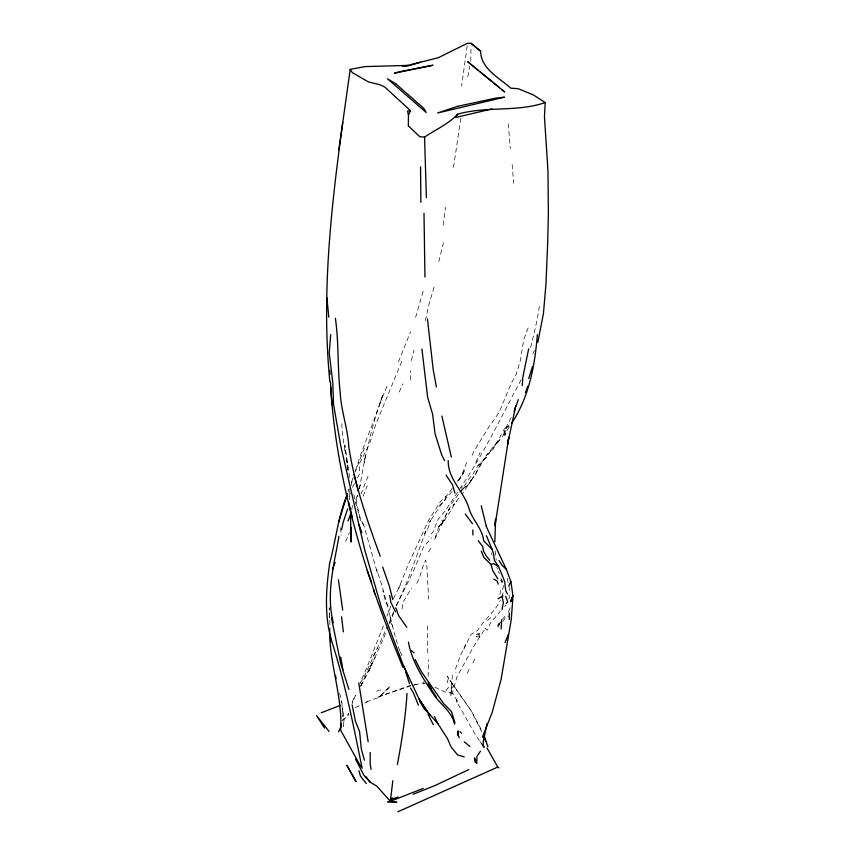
<?xml version="1.0" encoding="UTF-8"?>
<svg xmlns="http://www.w3.org/2000/svg" width="865" height="865" viewBox="0 0 865 865"><rect width="100%" height="100%" fill="white"/><g stroke="black" fill="none" stroke-linecap="round" stroke-linejoin="round"><path stroke-width="0.65" stroke-dasharray="4.33 3.24" d="M410.432 380.059L410.583 370.707M470.787 61.134L471.025 45.877M452.114 679.317L452.373 673.489M428.132 676.549L428.445 659.627M451.671 684.042L450.903 695.298L451.908 683.307L447.129 676.041L471.436 711.16L482.173 731.293M508.88 425.656L504.641 428.413L505.322 429.137L505.268 436.609L504.133 434.89L504.468 430.694L511.356 417.179M499.429 622.778L497.97 624.562L497.624 628.455L499.721 622.973M501.722 580.491L501.559 582.34L500.846 578.426L501.808 579.572M343.037 711.657L344.151 718.534L343.394 726.697L343.394 723.724M467.187 45.856L461.618 86.024M539.327 306.242C537.273 320.937 533.748 335.177 530.083 349.514M340.54 527.866L341.134 535.608M443.183 225.203L445.551 207.243M460.872 118.159L453.065 170.221M342.497 720.426L347.903 715.777L348.217 713.398M402.063 608.863L402.982 602.278L411.589 587.995M499.938 594.623L500.867 588.643M359.353 488.822L365.549 455.174L364.133 462.31L370.523 435.095L376.275 413.946L383.033 394.062C375.313 420.239 362.997 444.675 355.515 470.884M467.781 76.812L469.782 66.356M425.364 320.688L428.845 304.934L434.317 286.261M355.742 504.079L357.807 495.18M347.903 715.777L348.465 713.268M351.655 509.496L352.606 505.603M438.858 261.544L443.756 241.357M447.248 682.723L448.719 676.841M411.351 360.521L414 350.26M438.933 526.288L434.414 540.084L443.204 521.627L438.933 526.288L442.123 524.082L446.329 513.951L449.616 508.523L441.799 523.174L438.933 526.288C448.589 517.767 452.276 505.225 460.699 495.775M415.632 317.336L423.439 290.326M359.256 488.833L360.294 485.016M383.465 625.914C375.648 644.857 368.566 664.536 359.959 683.296M350.92 485.806L353.104 477.794M456.936 702.531L456.698 699.731L456.936 702.531C465.835 716.285 472.204 731.498 482.227 744.549M503.765 585.464L502.435 589.898L503.192 592.33L502.381 594.677M451.919 491.709C443.139 500.803 436.425 511.507 429.57 522.222L430.575 520.125L427.364 530.148L426.077 530.905C416.087 556.282 408.031 582.642 395.543 607.003M390.742 606.343L386.914 616.183M349.146 496.596L350.26 493.082M368.717 671.564L371.993 663.347L360.002 687.297L368.717 671.564L386.266 632.001M508.761 599.023L509.399 597.153L508.739 593.574M355.861 499.786L357.883 493.926M348.336 491.266L349.179 488.833M351.298 482.735L352.985 477.869M345.611 541.512L349.449 532.548M434.781 687.21L444.524 691.795L450.827 692.973L453.476 685.383M379.432 404.258L386.958 386.439M389.455 623.751L393.813 613.036M401.738 361.505L375.907 423.937L369.723 443.561L359.613 463.326L359.462 473.847L356.607 479.805M368.058 476.183L360.986 494.023M361.008 685.999L362.197 682.701M528.158 327.943L523.682 339.718L520.481 360.056L515.994 375.01L511.626 382.654L498.997 412.519L486.909 430.067L474.215 450.762L471.425 456.72M364.381 448.135L355.223 471.987M398.419 361.851L410.594 331.695M363.138 496.218L367.203 485.806M500.5 622L499.289 625.017L497.97 624.562M393.661 611.631L389.174 622.887M396.581 605.284L413.848 570.24L423.515 546.929L431.527 537.792M360.175 683.274L364.327 676.452L387.142 627.103M463.802 649.172L470.863 634.64L477.718 630.326C483.859 619.589 494.975 611.988 500.273 600.375M532.894 353.915L534.375 350.422M508.479 611.717L510.566 606.862M399.241 391.996L402.82 383.8M475.804 462.375L480.118 452.503M466.7 462.44L462.278 473.815L456.958 483.081M448.481 510.761L451.681 503.517L458.407 494.304M393.413 598.677L400.279 584.881L398.819 587.984L408.55 563.872L428.629 520.254L440.35 501.678L448.254 494.11L452.233 488.217M458.774 480.605L465.694 468.506M459.877 492.499L470.506 476.756L472.831 474.561L477.588 465.986L481.719 462.191L486.281 455.444L493.255 449.195L504.641 428.413M467.241 673.262L469.133 669.261M480.583 464.137L474.788 475.988L470.128 481.491C477.102 472.863 480.972 462.191 488.639 453.952C495.353 443.875 504.046 435.679 510.339 425.245M465.911 644.133L460.202 655.994L455.336 669.391L456.028 672.483M352.033 702.207L355.461 695.179L352.174 703.786M472.906 662.85L474.842 658.925M373.334 655.929L377.41 648.015M416.811 583.378L419.201 578.739L422.455 567.613L425.634 560.098L426.802 564.802L428.651 599.088M370.252 666.796L375.237 657.238M521.163 379.789C501.495 416.216 483.805 453.93 460.223 488.044M352.358 487.319L354.78 483.027M504.728 606.646L505.874 604.7M426.077 530.905L424.477 533.597L427.364 530.148M468.679 484.497L462.818 488.887L468.679 484.497L472.322 478.518L462.461 493.818M428.543 551.913L432.316 545.869M464.202 471.814L460.158 478.259L456.288 482.335M457.315 701.191L452.492 692.487L457.034 676.603L474.853 644.457L483.74 630.812L485.773 630.066L485.038 628.498L487.384 630.217L490.563 622.735L500.316 611.263M457.574 492.272L445.626 510.328L437.809 519.822L432.911 532.148L428.835 536.354M461.413 491.288L464.678 486.79M502.846 621.33L506.382 616.464L508.761 616.161M497.494 441.712L486.281 455.444M445.907 690.605L450.2 685.253M454.568 503.754L452.946 505.603L456.536 501.538M502.489 619.167L504.868 616.442M496.553 443.734L501.44 438.36M487.482 620.551L492.163 616.377M460.883 488.498L462.58 486.692M342.454 720.318L344.151 718.534M486.725 457.153L477.588 465.986M381.314 695.017L390.396 686.107L378.848 697.428L363.927 702.802M439.269 505.517L445.043 500.262L446.243 495.613L447.097 496.38M509.117 425.894L505.322 429.137L504.133 434.89M378.848 697.428L381.757 695.601L410.637 685.35M414.389 684.918L422.812 682.972L423.807 683.826L426.24 682.485M364.771 703.104L367.809 701.634M355.245 707.624L362.759 704.078M378.059 696.887L411.059 685.826M376.491 691.135L380.795 689.859M412.194 685.513L416.735 684.28M441.853 520.265L444.924 520.179M479.924 636.759L476.128 636.781L479.059 635.115L479.437 633.223L477.75 633.483L479.924 636.759L478.961 635.029L474.755 634.164M450.827 692.973L452.73 693.871M500.651 580.21L502.381 582.286M480.118 741.683L481.481 743.532M399.727 650.794C390.537 624.227 386.644 596.255 376.545 569.689L377.497 573.419L363.797 525.142L360.521 520.503L353.558 493.634M451.908 683.307L471.436 711.16L482.389 733.152M392.926 626.195L390.785 622.865L389.715 613.09M500.846 578.426L503.019 582.372M363.797 525.142L360.24 518.048L357.353 506.306M498.208 571.214L499.44 573.765M388.093 606.17L385.13 599.888L382.838 590.611M400.214 651.875L402.603 657.303M496.748 567.029L497.483 569.127M339.621 693.406L341.686 700.931L342.929 716.696L341.686 700.931M508.133 582.448L506.49 575.463M491.417 552.757L492.066 555.233M349.72 477.523L344.811 444.956L347.752 469.306M344.778 450.633L342.097 430.781L341.805 422.693M347.914 470.592L346.8 460.494L347.644 469.5M495.18 550.843L496.175 560.142M508.231 123.749L510.339 148.607M512.177 164.588L513.659 183.294M509.107 586.102L509.453 590.687M349.006 489.082L349.633 499.656M329.965 624.725L329.262 607.749L329.327 617.88M423.774 681.609L423.807 683.826M427.57 625.903L427.721 653.399M504.468 430.694L503.895 433.527L505.268 436.609L504.468 430.694"/><path stroke-width="1.3" d="M408.442 115.013L410.486 110.644L407.523 111.088L408.442 115.013L408.345 125.858L419.752 136.702L424.574 137.081C435.949 129.404 448.265 124.214 457.596 114.202C486.227 105.941 517.108 112.309 545.177 102.567L544.463 116.851L547.967 170.978L548.388 213.385L547.675 242.914L545.977 283.958L543.436 313.562L537.835 342.259M351.136 527.434L350.963 542.031L350.574 515.508M350.995 527.618L350.941 530.299L351.244 527.812M407.004 693.416C405.577 717.269 401.771 741.11 397.359 764.66M512.75 596.007L510.577 601.845L512.988 596.061L511.291 619.286L501.095 679.393L492.196 712.382L482.421 737.142M494.845 541.814L495.58 519.324M501.17 628.942L501.624 619.708M522.255 385.498L522.774 377.605L528.666 348.854M495.494 519.216L495.05 525.574L508.782 437.355L507.496 444.34L515.832 405.717L514.102 411.664M330.679 334.647L329.23 352.888L332.82 383.152L333.555 404.561L340.778 445.951L364.803 550.151L381.335 607.208L403.566 665.942L419.082 698.974L427.688 712.068L437.841 723.648L447.464 738.569L451.13 747.046L457.607 754.929L464.224 756.875M338.95 536.289C334.095 564.748 325.889 593.66 333.285 622.67M545.177 102.567L533.37 94.923L518.092 88.663L510.75 88.176C499.224 77.731 480.962 68.973 480.583 51.143L471.057 43.337L467.5 43.25L438.317 57.728L407.556 65.416L364.781 66.616L350.206 69.405C335.761 172.654 319.553 277.232 329.868 381.703M537.338 334.679C534.981 365.473 529.034 397.154 511.626 423.277M341.297 723.583L340.832 727.162L338.539 731.866M486.13 526.223L506.36 569.397L510.88 581.583L512.988 596.061M338.81 149.764L342.745 122.43M392.829 780.695L390.342 801.314L387.704 801.866L396.927 802.32L390.342 801.314L376.826 786.166L370.047 782.057L363.895 775.213L355.558 759.156M502.046 609.641L503.365 602.602L502.003 596.472L502.911 595.888L498.035 598.721M338.723 521.79L347.492 493.71C338.204 515.897 335.912 539.987 329.706 563.072C325.986 589.195 324.072 615.988 331.846 641.657C345.113 683.058 353.515 725.757 362.143 768.282M341.567 529.748L343.373 521.627L347.687 508.836M487.103 723.518L483.438 740.537L482.93 745.511L484.184 747.219L482.151 744.451M528.742 378.589L532.429 366.749M516.264 405.642L518.276 399.641M525.488 392.537L527.758 386.223M347.989 521.044L350.39 514.686M332.441 569.386L335.09 562.369M505.063 642.533L508.404 634.369M508.804 585.789L510.88 581.583M457.596 114.202L455.52 117.532L491.925 108.947M480.464 751.198L476.907 756.453L476.777 763.59L474.474 757.848L475.231 762.4M392.342 797.833L390.645 799.617L397.846 797.065M506.263 603.37L507.733 602.072L505.776 596.363M468.689 769.634L435.106 785.496L413.254 794.221M498.997 767.915L497.753 767.05L397.824 811.813M423.223 788.393L390.342 801.314M321.218 712.782L340.302 705.353M481.264 551.091L483.881 557.503L491.061 564.434L493.461 563.634L498.543 566.391L504.598 581.323L505.82 591.184L507.528 593.887M410.475 65.264L420.574 62.194M402.43 66.172L407.556 65.416M403.944 66.237L409.221 65.654M493.839 579.074L497.094 581.053L498.283 584.102M469.792 746.398L464.278 741.824M480.583 51.143L471.057 43.337M477.977 70.119L467.695 61.707L504.717 91.982L501.635 89.463M480.032 71.806L499.57 87.787M411.416 650.567L414.14 652.848M410.486 110.644L384.784 87.051L379.995 84.727L368.512 81.97L352.293 72.584L350.206 69.405M498.543 566.391L494.283 560.26L493.645 553.903L492.077 549.221L483.697 540.863C482.454 528.493 472.236 519.984 468.895 508.144C464.008 491.428 447.778 479.415 448.221 460.591M506.36 569.397L502.23 565.44L499.019 560.628M426.521 711.073L424.131 708.792L419.514 700.964M459.877 731.66L461.488 733.25M454.558 724.167C451.952 711.246 439.982 704.391 433.311 693.881C422.661 677.998 411.837 661.293 408.431 642.111M427.31 711.83L430.056 714.944M489.741 560.228L486.627 556.498L483.492 551.124L482.692 546.615L478.28 540.668M329.035 731.422L316.612 715.604L324.548 728.114M472.452 523.703L465.284 514.037M366.306 783.56L360.424 776.013L358.932 770.726M497.84 578.901L492.801 570.749L491.061 564.434M365.873 776.575L370.047 782.057M446.102 475.177L452.46 484.746L454.947 493.169M406.799 627.32L398.57 615.577L395.824 607.814M436.349 697.147L428.197 684.626L428.478 681.901L420.898 670.905L415.146 659.573M419.082 698.974L427.688 712.068M410.518 688.021L413.621 693.319L418.411 705.256M487.049 747.998L497.753 767.05M428.034 714.198L433.3 724.697M458.028 735.153L457.942 731.141L458.028 735.153L459.358 737.715M444.664 460.721L441.734 455.001L435.084 433.873L432.619 414.151L427.667 397.468L421.925 349.017M360.964 766.844L340.669 730.244C342.778 696.087 328.819 662.709 329.716 628.347M395.51 611.869L390.861 602.278L389.737 595.563M402.928 667.337C366.295 578.112 336.745 484.011 330.668 387.12M486.433 535.738L492.077 549.221M434.468 716.48L437.841 723.648M403.566 665.942L407.804 675.424M380.243 556.227C367.225 520.708 354.65 484.681 348.844 447.162C347.903 428.64 341.102 411.048 340.194 392.537C337.382 367.841 338.939 342.983 335.393 318.298M371.734 582.74L367.138 570.381M483.805 736.602L485.697 741.208M382.698 567.116L389.337 586.102L392.775 599.575M431.408 689.513L428.478 681.901L443.648 703.623L451.454 711.506L455.012 723.021M409.523 683.674L405.642 671.846M358.986 524.752L361.808 532.645M483.827 734.85L487.914 746.776M348.854 689.373L340.626 663.131L331.446 617.567M486.173 525.769L481.232 505.798M364.446 760.227L361.267 748.755L359.602 731.585L355.515 721.551L352.131 704.921M441.874 416.033L451.335 457.088M354.023 474.842L358.261 491.039M348.595 502.111L352.336 517.4M373.734 589.681L374.75 594.331M436.393 386.969L433.214 369.679L427.429 318.861M340.702 657.086L342.94 669.856M358.77 682.982L368.176 741.792M342.691 610.02L338.42 579.777M335.652 675.954L336.053 678.614M371.009 769.418L370.198 763.892L370.198 752.474M341.567 616.799L343.362 631.904M326.873 297.56L328.797 317.163M330.452 382.114L331.998 404.798M329.738 370.469L329.965 374.415M330.398 635.17L330.668 641.689M472.777 529.953L472.928 535.003M424.574 137.081L426.38 197.674M424.953 277.07L424.001 213.266M420.552 166.804L420.866 202.302M509.269 612.993L509.28 619.535M457.563 106.33L437.528 113.012L504.414 97.194L495.872 98.113L457.563 106.33M399.846 71.676L394.408 73.211L432.987 65.221L399.846 71.676M395.64 83.678L387.531 78.812L426.229 112.493L423.72 108.276L395.64 83.678M355.937 781.409L346.865 765.352L355.937 781.409"/></g></svg>
